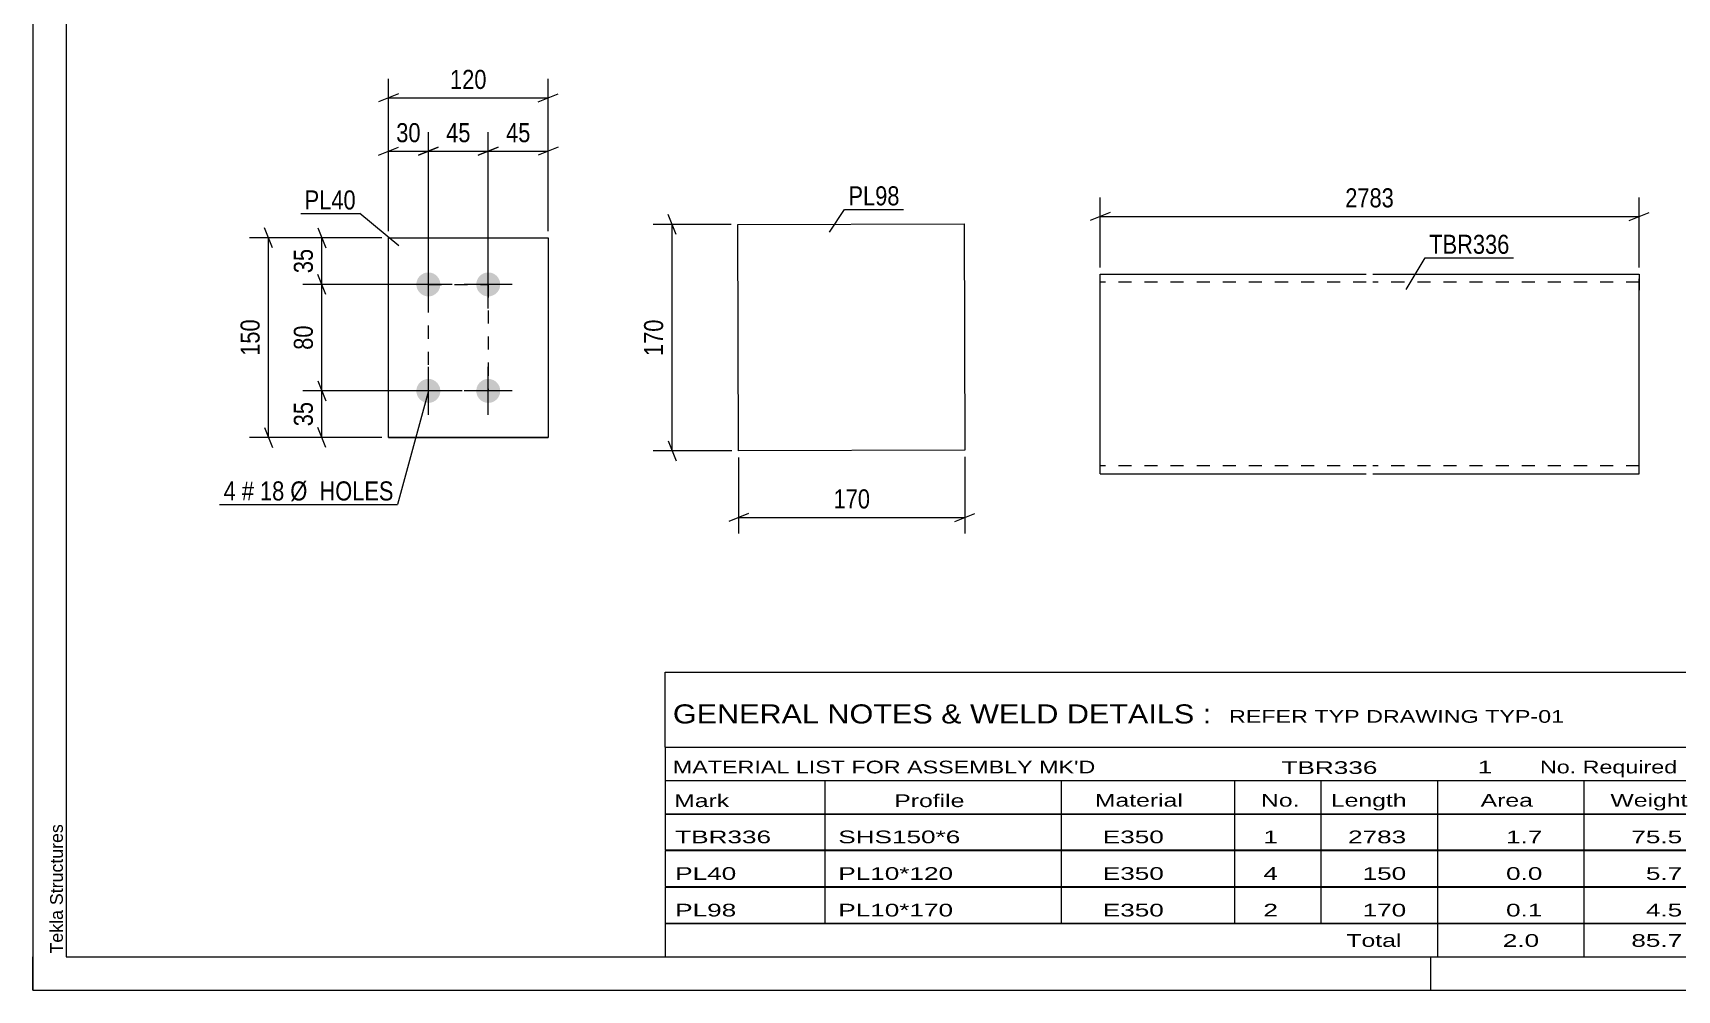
# Model space of a CAD drawing. Header units: millimetres. Extents: x 0 to 420, y 0 to 297.
# Drawn here: x 0 to 247, y 0 to 143.8 of the extents above; entities that cross this region are included whole.
import ezdxf

# ---------------------------------------------------------------- set-up
doc = ezdxf.new("R2010")
doc.units = ezdxf.units.MM
doc.linetypes.add('DXK_LINE_DOT2', pattern=[3.9198, 1.9599, -1.9599])
doc.styles.add('Arial', font='ARIAL.TTF', dxfattribs={"height": 0.2})
doc.styles.add('Arial Narrow', font='ARIALN.TTF', dxfattribs={"height": 0.2})

# ---------------------------------------------------------------- blocks, each defined once
blk = doc.blocks.new('Unknown-581591134-1127')
at = {"color": 5, "linetype": 'Continuous'}
for p, q in [((0, 297), (0, 0)), ((5, 292), (5, 5)), ((0, 0), (0, 5)), ((5, 5), (415, 5)), ((210, 0), (210, 5)), ((0, 0), (420, 0))]:
    blk.add_line(p, q, dxfattribs=at)
at = {"color": 174, "linetype": 'Continuous', "style": 'Arial'}
blk.add_text('Tekla Structures', height=1.9102, rotation=90, dxfattribs=at).set_placement((4.5, 5.5))
blk = doc.blocks.new('Bolt-581591134-2103 - 2040')
at = {"linetype": 'Continuous'}
for points in [[(59.41, 104.21), (59.04, 104.25), (58.68, 104.37), (58.36, 104.56), (58.08, 104.81), (57.85, 105.11), (57.7, 105.46), (57.62, 105.83), (57.62, 106.2), (57.7, 106.57), (57.85, 106.91), (58.08, 107.22), (58.36, 107.47), (58.68, 107.66), (59.04, 107.78), (59.41, 107.81), (59.79, 107.78), (60.15, 107.66), (60.47, 107.47), (60.75, 107.22), (60.97, 106.91), (61.13, 106.57), (61.2, 106.2), (61.2, 105.83), (61.13, 105.46), (60.97, 105.11), (60.75, 104.81), (60.47, 104.56), (60.15, 104.37), (59.79, 104.25)], [(68.41, 104.21), (68.04, 104.25), (67.68, 104.37), (67.36, 104.56), (67.08, 104.81), (66.85, 105.11), (66.7, 105.46), (66.62, 105.83), (66.62, 106.2), (66.7, 106.57), (66.85, 106.91), (67.08, 107.22), (67.36, 107.47), (67.68, 107.66), (68.04, 107.78), (68.41, 107.81), (68.79, 107.78), (69.15, 107.66), (69.47, 107.47), (69.75, 107.22), (69.97, 106.91), (70.13, 106.57), (70.2, 106.2), (70.2, 105.83), (70.13, 105.46), (69.97, 105.11), (69.75, 104.81), (69.47, 104.56), (69.15, 104.37), (68.79, 104.25)], [(59.41, 88.21), (59.04, 88.25), (58.68, 88.37), (58.36, 88.56), (58.08, 88.81), (57.85, 89.11), (57.7, 89.46), (57.62, 89.83), (57.62, 90.2), (57.7, 90.57), (57.85, 90.91), (58.08, 91.22), (58.36, 91.47), (58.68, 91.66), (59.04, 91.78), (59.41, 91.81), (59.79, 91.78), (60.15, 91.66), (60.47, 91.47), (60.75, 91.22), (60.97, 90.91), (61.13, 90.57), (61.2, 90.2), (61.2, 89.83), (61.13, 89.46), (60.97, 89.11), (60.75, 88.81), (60.47, 88.56), (60.15, 88.37), (59.79, 88.25)], [(68.41, 88.21), (68.04, 88.25), (67.68, 88.37), (67.36, 88.56), (67.08, 88.81), (66.85, 89.11), (66.7, 89.46), (66.62, 89.83), (66.62, 90.2), (66.7, 90.57), (66.85, 90.91), (67.08, 91.22), (67.36, 91.47), (67.68, 91.66), (68.04, 91.78), (68.41, 91.81), (68.79, 91.78), (69.15, 91.66), (69.47, 91.47), (69.75, 91.22), (69.97, 90.91), (70.13, 90.57), (70.2, 90.2), (70.2, 89.83), (70.13, 89.46), (69.97, 89.11), (69.75, 88.81), (69.47, 88.56), (69.15, 88.37), (68.79, 88.25)]]:
    blk.add_hatch(color=1, dxfattribs=at).paths.add_polyline_path(points)
at = {"color": 1, "linetype": 'Continuous'}
for p, q in [((59.41, 102.42), (59.41, 109.62)), ((68.41, 102.42), (68.41, 109.62)), ((63.01, 106.02), (55.81, 106.02)), ((72.01, 106.02), (64.81, 106.02)), ((59.41, 86.42), (59.41, 93.62)), ((68.41, 86.42), (68.41, 93.62)), ((63.01, 90.02), (55.81, 90.02)), ((72.01, 90.02), (64.81, 90.02))]:
    blk.add_line(p, q, dxfattribs=at)
blk = doc.blocks.new('Part-581591134-2108 - 2040')
at = {"color": 2, "linetype": 'Continuous'}
for p, q in [((53.41, 113.01), (77.41, 113.01)), ((53.41, 83.01), (53.41, 113.01)), ((77.41, 113.01), (77.41, 83.01)), ((53.41, 83.01), (77.41, 83.01)), ((77.41, 83.01), (53.41, 83.01)), ((53.41, 83.01), (53.41, 83.01))]:
    blk.add_line(p, q, dxfattribs=at)
at = {"color": 7, "linetype": 'DXK_LINE_DOT2'}
for p in [(53.41, 113.01), (77.41, 113.01)]:
    blk.add_line(p, (77.41, 113.01), dxfattribs=at)
blk = doc.blocks.new('Part-581591134-2231 - 2225')
at = {"color": 2, "linetype": 'Continuous'}
for p, q in [((105.91, 115), (139.91, 115.13)), ((106.03, 81.01), (105.91, 115)), ((139.91, 115.13), (140.03, 81.13)), ((140.03, 81.13), (106.03, 81.01))]:
    blk.add_line(p, q, dxfattribs=at)
blk = doc.blocks.new('Part-581591134-2256 - 2248')
at = {"color": 2, "linetype": 'Continuous'}
for p, q in [((160.32, 77.72), (160.32, 107.54)), ((160.32, 107.54), (200.32, 107.54)), ((201.32, 107.54), (241.32, 107.54)), ((241.32, 107.54), (241.32, 107.36)), ((241.32, 107.36), (241.32, 105.14)), ((241.32, 77.54), (241.32, 105.14)), ((160.32, 77.54), (160.32, 77.72)), ((160.32, 77.54), (200.32, 77.54)), ((201.32, 77.54), (241.32, 77.54))]:
    blk.add_line(p, q, dxfattribs=at)
at = {"color": 7, "linetype": 'DXK_LINE_DOT2'}
for p, q in [((200.32, 106.34), (160.32, 106.34)), ((241.32, 106.34), (201.32, 106.34)), ((241.32, 105.14), (241.32, 106.84)), ((160.32, 78.74), (160.32, 78.83)), ((200.32, 78.74), (160.32, 78.74)), ((241.32, 78.74), (201.32, 78.74)), ((241.32, 78.74), (241.32, 78.83))]:
    blk.add_line(p, q, dxfattribs=at)
blk = doc.blocks.new('Rectangle-581591134-2210 - 2040')
at = {"color": 1, "linetype": 'DXK_LINE_DOT2'}
blk.add_lwpolyline([(59.41, 106.02), (68.41, 106.02), (68.41, 90.02), (59.41, 90.02), (59.41, 106.02)], close=True, dxfattribs=at)
blk = doc.blocks.new('StraightDimension-581591134-2133 - 2040')
at = {"color": 7, "linetype": 'Continuous'}
for p, q in [((59.41, 107.02), (59.41, 128.88)), ((68.41, 107.02), (68.41, 128.88)), ((57.91, 125.43), (60.91, 126.63)), ((59.41, 126.03), (68.41, 126.03)), ((69.91, 126.63), (66.91, 125.43))]:
    blk.add_line(p, q, dxfattribs=at)
at = {"color": 0}
blk.add_wipeout([(66.34, 126.78), (66.34, 130.98), (61.49, 130.98), (61.49, 126.78)], dxfattribs=at)
at = {"color": 3, "style": 'Arial Narrow'}
blk.add_text('45', height=2.863, dxfattribs=at).set_placement((62.09, 127.38))
blk = doc.blocks.new('StraightDimension-581591134-2165 - 2040')
at = {"color": 7, "linetype": 'Continuous'}
for p, q in [((42.81, 91.52), (44.01, 88.52)), ((58.41, 90.02), (40.56, 90.02)), ((43.41, 83.03), (43.41, 90.02)), ((44.01, 81.53), (42.81, 84.53)), ((52.41, 83.03), (40.56, 83.03))]:
    blk.add_line(p, q, dxfattribs=at)
at = {"color": 0}
blk.add_wipeout([(42.66, 88.95), (38.46, 88.95), (38.46, 84.1), (42.66, 84.1)], dxfattribs=at)
at = {"color": 3, "style": 'Arial Narrow'}
blk.add_text('35', height=2.863, rotation=90.0002, dxfattribs=at).set_placement((42.06, 84.7))
blk = doc.blocks.new('StraightDimension-581591134-2123 - 2040')
at = {"color": 7, "linetype": 'Continuous'}
for p, q in [((53.41, 114.03), (53.41, 128.88)), ((59.41, 107.02), (59.41, 128.88)), ((51.91, 125.43), (54.91, 126.63)), ((53.41, 126.03), (59.41, 126.03)), ((60.91, 126.63), (57.91, 125.43))]:
    blk.add_line(p, q, dxfattribs=at)
at = {"color": 0}
blk.add_wipeout([(58.84, 126.78), (58.84, 130.98), (53.99, 130.98), (53.99, 126.78)], dxfattribs=at)
at = {"color": 3, "style": 'Arial Narrow'}
blk.add_text('30', height=2.863, dxfattribs=at).set_placement((54.59, 127.38))
blk = doc.blocks.new('StraightDimension-581591134-2112 - 2040')
at = {"color": 7, "linetype": 'Continuous'}
for p, q in [((53.41, 114.03), (53.41, 136.88)), ((77.41, 114.03), (77.41, 136.88)), ((54.91, 134.63), (51.91, 133.43)), ((53.41, 134.03), (77.41, 134.03)), ((75.91, 133.43), (78.91, 134.63))]:
    blk.add_line(p, q, dxfattribs=at)
at = {"color": 0}
blk.add_wipeout([(68.76, 134.78), (68.76, 138.98), (62.07, 138.98), (62.07, 134.78)], dxfattribs=at)
at = {"color": 3, "style": 'Arial Narrow'}
blk.add_text('120', height=2.863, dxfattribs=at).set_placement((62.67, 135.38))
blk = doc.blocks.new('StraightDimension-581591134-2143 - 2040')
at = {"color": 7, "linetype": 'Continuous'}
for p, q in [((68.41, 107.02), (68.41, 128.88)), ((77.41, 114.03), (77.41, 128.88)), ((66.91, 125.43), (69.91, 126.63)), ((68.41, 126.03), (77.41, 126.03)), ((78.91, 126.63), (75.91, 125.43))]:
    blk.add_line(p, q, dxfattribs=at)
at = {"color": 0}
blk.add_wipeout([(75.34, 126.78), (75.34, 130.98), (70.49, 130.98), (70.49, 126.78)], dxfattribs=at)
at = {"color": 3, "style": 'Arial Narrow'}
blk.add_text('45', height=2.863, dxfattribs=at).set_placement((71.09, 127.38))
blk = doc.blocks.new('StraightDimension-581591134-2154 - 2040')
at = {"color": 7, "linetype": 'Continuous'}
for p, q in [((36.01, 111.53), (34.81, 114.53)), ((52.41, 113.03), (32.56, 113.03)), ((35.41, 83.03), (35.41, 113.03)), ((34.81, 84.53), (36.01, 81.53)), ((52.41, 83.03), (32.56, 83.03))]:
    blk.add_line(p, q, dxfattribs=at)
at = {"color": 0}
blk.add_wipeout([(34.66, 101.37), (30.46, 101.37), (30.46, 94.69), (34.66, 94.69)], dxfattribs=at)
at = {"color": 3, "style": 'Arial Narrow'}
blk.add_text('150', height=2.863, rotation=90.0002, dxfattribs=at).set_placement((34.06, 95.29))
blk = doc.blocks.new('StraightDimension-581591134-2181 - 2040')
at = {"color": 7, "linetype": 'Continuous'}
for p, q in [((44.01, 104.52), (42.81, 107.52)), ((58.41, 106.02), (40.56, 106.02)), ((43.41, 90.02), (43.41, 106.02)), ((42.81, 91.52), (44.01, 88.52)), ((58.41, 90.02), (40.56, 90.02))]:
    blk.add_line(p, q, dxfattribs=at)
at = {"color": 0}
blk.add_wipeout([(42.66, 100.45), (38.46, 100.45), (38.46, 95.59), (42.66, 95.59)], dxfattribs=at)
at = {"color": 3, "style": 'Arial Narrow'}
blk.add_text('80', height=2.863, rotation=90.0002, dxfattribs=at).set_placement((42.06, 96.19))
blk = doc.blocks.new('StraightDimension-581591134-2194 - 2040')
at = {"color": 7, "linetype": 'Continuous'}
for p, q in [((42.81, 114.53), (44.01, 111.53)), ((52.41, 113.03), (40.56, 113.03)), ((43.41, 106.02), (43.41, 113.03)), ((44.01, 104.52), (42.81, 107.52)), ((58.41, 106.02), (40.56, 106.02))]:
    blk.add_line(p, q, dxfattribs=at)
at = {"color": 0}
blk.add_wipeout([(42.66, 111.95), (38.46, 111.95), (38.46, 107.1), (42.66, 107.1)], dxfattribs=at)
at = {"color": 3, "style": 'Arial Narrow'}
blk.add_text('35', height=2.863, rotation=90.0002, dxfattribs=at).set_placement((42.06, 107.7))
blk = doc.blocks.new('StraightDimension-581591134-2233 - 2225')
at = {"color": 7, "linetype": 'Continuous'}
for p, q in [((96.63, 113.5), (95.43, 116.5)), ((104.91, 115), (93.18, 115)), ((96.03, 81.01), (96.03, 115)), ((95.43, 82.51), (96.63, 79.51)), ((105.03, 81.01), (93.18, 81.01))]:
    blk.add_line(p, q, dxfattribs=at)
at = {"color": 0}
blk.add_wipeout([(95.28, 101.35), (91.08, 101.35), (91.08, 94.66), (95.28, 94.66)], dxfattribs=at)
at = {"color": 3, "style": 'Arial Narrow'}
blk.add_text('170', height=2.863, rotation=90.0002, dxfattribs=at).set_placement((94.68, 95.26))
blk = doc.blocks.new('StraightDimension-581591134-2240 - 2225')
at = {"color": 7, "linetype": 'Continuous'}
for p, q in [((106.03, 80.01), (106.03, 68.61)), ((140.03, 80.13), (140.03, 68.61)), ((107.53, 71.61), (104.53, 70.41)), ((106.03, 71.01), (140.03, 71.01)), ((138.53, 70.41), (141.53, 71.61))]:
    blk.add_line(p, q, dxfattribs=at)
at = {"color": 0}
blk.add_wipeout([(126.37, 71.76), (126.37, 75.96), (119.69, 75.96), (119.69, 71.76)], dxfattribs=at)
at = {"color": 3, "style": 'Arial Narrow'}
blk.add_text('170', height=2.863, dxfattribs=at).set_placement((120.29, 72.36))
blk = doc.blocks.new('StraightDimension-581591134-2261 - 2248')
at = {"color": 7, "linetype": 'Continuous'}
for p, q in [((160.32, 108.54), (160.32, 119.09)), ((241.32, 108.54), (241.32, 119.09)), ((161.82, 116.84), (158.82, 115.64)), ((160.32, 116.24), (241.32, 116.24)), ((239.82, 115.64), (242.82, 116.84))]:
    blk.add_line(p, q, dxfattribs=at)
at = {"color": 0}
blk.add_wipeout([(205.07, 116.99), (205.07, 121.19), (196.56, 121.19), (196.56, 116.99)], dxfattribs=at)
at = {"color": 3, "style": 'Arial Narrow'}
blk.add_text('2783', height=2.863, dxfattribs=at).set_placement((197.16, 117.59))
blk = doc.blocks.new('Unknown-581591134-3196')
at = {"color": 7, "linetype": 'Continuous'}
for p, q in [((95, 47.75), (255, 47.75)), ((95, 36.5), (95, 47.75)), ((255, 47.75), (255, 36.5)), ((95, 36.5), (255, 36.5)), ((95, 36.5), (95, 31.5)), ((255, 36.5), (255, 31.5)), ((95, 31.5), (255, 31.5)), ((95, 31.5), (95, 26.5)), ((119, 31.5), (119, 26.5)), ((154.5, 31.5), (154.5, 26.5)), ((180.5, 31.5), (180.5, 26.5)), ((193.5, 31.5), (193.5, 26.5)), ((211, 31.5), (211, 26.5)), ((233, 31.5), (233, 26.5)), ((255, 31.5), (255, 26.5)), ((95, 26.5), (255, 26.5)), ((95, 26.45), (95, 21.05)), ((95, 26.45), (255, 26.45)), ((119, 26.5), (119, 21)), ((154.5, 26.5), (154.5, 21)), ((180.5, 26.5), (180.5, 21)), ((193.5, 26.5), (193.5, 21)), ((211, 26.5), (211, 21)), ((233, 26.5), (233, 21)), ((255, 26.45), (255, 21.05)), ((95, 21.05), (255, 21.05)), ((95, 20.95), (95, 15.55)), ((95, 20.95), (255, 20.95)), ((119, 21), (119, 15.5)), ((154.5, 21), (154.5, 15.5)), ((180.5, 21), (180.5, 15.5)), ((193.5, 21), (193.5, 15.5)), ((211, 21), (211, 15.5)), ((233, 21), (233, 15.5)), ((255, 20.95), (255, 15.55)), ((95, 15.55), (255, 15.55)), ((95, 15.45), (95, 10.05)), ((95, 15.45), (255, 15.45)), ((119, 15.5), (119, 10)), ((154.5, 15.5), (154.5, 10)), ((180.5, 15.5), (180.5, 10)), ((193.5, 15.5), (193.5, 10)), ((211, 15.5), (211, 10)), ((233, 15.5), (233, 10)), ((255, 15.45), (255, 10.05)), ((95, 10.05), (255, 10.05)), ((95, 10), (255, 10)), ((95, 10), (95, 5)), ((211, 10), (211, 5)), ((233, 10), (233, 5)), ((255, 10), (255, 5)), ((95, 5), (255, 5))]:
    blk.add_line(p, q, dxfattribs=at)
at = {"color": 7, "style": 'Arial Narrow'}
for s, height, width, p in [('GENERAL NOTES & WELD DETAILS :', 2.8633, 1.4, (96.15, 40.06)), ('REFER TYP DRAWING TYP-01', 1.9089, 1.6, (179.7, 40.16)), ("MATERIAL LIST FOR ASSEMBLY MK'D", 1.9089, 1.6, (96.15, 32.56)), ('TBR336', 1.909, 1.794707, (187.59, 32.47)), ('1', 1.91, 1.794707, (217.08, 32.56)), ('No. Required', 1.9089, 1.6, (226.41, 32.56)), ('Mark', 1.909, 1.7, (96.34, 27.5)), ('Profile', 1.909, 1.7, (129.41, 27.5)), ('Material', 1.909, 1.7, (159.54, 27.56)), ('No.', 1.909, 1.7, (184.5, 27.56)), ('Length', 1.909, 1.7, (195, 27.56)), ('Area', 1.909, 1.7, (217.5, 27.56)), ('Weight', 1.909, 1.7, (237, 27.56))]:
    blk.add_text(s, height=height, dxfattribs=dict(at, width=width)).set_placement(p)
at = {"color": 7, "linetype": 'Continuous', "style": 'Arial Narrow'}
for s, height, width, p in [('TBR336', 1.909, 1.794707, (96.5, 22.06)), ('SHS150*6', 1.909, 1.794707, (121, 22.06)), ('E350', 1.909, 1.794707, (160.74, 22.06)), ('1', 1.91, 1.794707, (184.86, 22.06)), ('2783', 1.909, 1.794707, (197.58, 22.06)), ('1.7', 1.909, 1.794707, (221.32, 22.06)), ('75.5', 1.909, 1.794707, (240.14, 22.06)), ('PL40', 1.909, 1.794707, (96.5, 16.56)), ('PL10*120', 1.909, 1.794707, (121, 16.56)), ('E350', 1.909, 1.794707, (160.74, 16.56)), ('4', 1.91, 1.794707, (184.86, 16.56)), ('150', 1.909, 1.794707, (199.77, 16.56)), ('0.0', 1.909, 1.794707, (221.32, 16.56)), ('5.7', 1.909, 1.794707, (242.33, 16.56)), ('PL98', 1.909, 1.794707, (96.5, 11.06)), ('PL10*170', 1.909, 1.794707, (121, 11.06)), ('E350', 1.909, 1.794707, (160.74, 11.06)), ('2', 1.91, 1.794707, (184.86, 11.06)), ('170', 1.909, 1.794707, (199.77, 11.06)), ('0.1', 1.909, 1.794707, (221.32, 11.06)), ('4.5', 1.909, 1.794707, (242.33, 11.06)), ('Total', 1.909, 1.7, (197.33, 6.5)), ('2.0', 1.909, 1.794707, (220.83, 6.5)), ('85.7', 1.909, 1.794707, (240.14, 6.5))]:
    blk.add_text(s, height=height, dxfattribs=dict(at, width=width)).set_placement(p)
blk = doc.blocks.new('Mark-581591134-2099 - 2040')
at = {"color": 0}
blk.add_wipeout([(30.49, 73.56), (30.49, 76.56), (28.66, 76.56), (28.66, 73.56)], dxfattribs=at)
blk.add_wipeout([(30.49, 73.56), (30.49, 76.56), (28.66, 76.56), (28.66, 73.56)], dxfattribs=at)
blk.add_wipeout([(33.22, 73.56), (33.22, 76.56), (31.39, 76.56), (31.39, 73.56)], dxfattribs=at)
blk.add_wipeout([(33.22, 73.56), (33.22, 76.56), (31.39, 76.56), (31.39, 73.56)], dxfattribs=at)
at = {"color": 3, "style": 'Arial Narrow'}
blk.add_text('4', height=2.86, dxfattribs=at).set_placement((28.66, 73.56))
at = {"color": 0}
blk.add_wipeout([(37.78, 73.56), (37.78, 76.56), (34.12, 76.56), (34.12, 73.56)], dxfattribs=at)
blk.add_wipeout([(37.78, 73.56), (37.78, 76.56), (34.12, 76.56), (34.12, 73.56)], dxfattribs=at)
at = {"color": 3, "style": 'Arial Narrow'}
blk.add_text('#', height=2.86, dxfattribs=at).set_placement((31.39, 73.56))
at = {"color": 0}
blk.add_wipeout([(54.2, 73.56), (54.2, 76.56), (38.68, 76.56), (38.68, 73.56)], dxfattribs=at)
blk.add_wipeout([(54.2, 73.56), (54.2, 76.56), (38.68, 76.56), (38.68, 73.56)], dxfattribs=at)
at = {"color": 7, "linetype": 'Continuous'}
for p in [(59.41, 90.01), (28.06, 72.96)]:
    blk.add_line(p, (54.8, 72.96), dxfattribs=at)
at = {"color": 3, "style": 'Arial Narrow'}
for s, p in [('18', (34.12, 73.56)), ('Ø  HOLES', (38.68, 73.56))]:
    blk.add_text(s, height=2.863, dxfattribs=at).set_placement(p)
blk = doc.blocks.new('Mark-581591134-2104 - 2040')
at = {"color": 0}
blk.add_wipeout([(48.51, 117.27), (48.51, 120.27), (40.83, 120.27), (40.83, 117.27)], dxfattribs=at)
blk.add_wipeout([(48.51, 117.27), (48.51, 120.27), (40.83, 120.27), (40.83, 117.27)], dxfattribs=at)
at = {"color": 30, "linetype": 'Continuous'}
for p in [(40.23, 116.67), (55, 111.82)]:
    blk.add_line(p, (49.11, 116.67), dxfattribs=at)
at = {"color": 3, "style": 'Arial Narrow'}
blk.add_text('PL40', height=2.863, dxfattribs=at).set_placement((40.83, 117.27))
blk = doc.blocks.new('Mark-581591134-2227 - 2225')
at = {"color": 0}
blk.add_wipeout([(130.21, 117.89), (130.21, 120.89), (122.53, 120.89), (122.53, 117.89)], dxfattribs=at)
blk.add_wipeout([(130.21, 117.89), (130.21, 120.89), (122.53, 120.89), (122.53, 117.89)], dxfattribs=at)
at = {"color": 30, "linetype": 'Continuous'}
for p, q in [((119.7, 113.86), (121.93, 117.29)), ((121.93, 117.29), (130.81, 117.29))]:
    blk.add_line(p, q, dxfattribs=at)
at = {"color": 3, "style": 'Arial Narrow'}
blk.add_text('PL98', height=2.863, dxfattribs=at).set_placement((122.53, 117.89))
blk = doc.blocks.new('Mark-581591134-2252 - 2248')
at = {"color": 0}
blk.add_wipeout([(221.84, 110.61), (221.84, 113.61), (209.78, 113.61), (209.78, 110.61)], dxfattribs=at)
blk.add_wipeout([(221.84, 110.61), (221.84, 113.61), (209.78, 113.61), (209.78, 110.61)], dxfattribs=at)
at = {"color": 30, "linetype": 'Continuous'}
for p, q in [((206.33, 105.25), (209.18, 110.01)), ((209.18, 110.01), (222.44, 110.01))]:
    blk.add_line(p, q, dxfattribs=at)
at = {"color": 3, "style": 'Arial Narrow'}
blk.add_text('TBR336', height=2.863, dxfattribs=at).set_placement((209.78, 110.61))

msp = doc.modelspace()

# ---------------------------------------------------------------- block references
for name in ['Unknown-581591134-1127', 'Part-581591134-2231 - 2225', 'Part-581591134-2108 - 2040', 'Bolt-581591134-2103 - 2040', 'Part-581591134-2256 - 2248', 'Rectangle-581591134-2210 - 2040', 'Unknown-581591134-3196']:
    msp.add_blockref(name, (0, 0))

# ---------------------------------------------------------------- next in the draw order: block references
for name in ['StraightDimension-581591134-2133 - 2040', 'StraightDimension-581591134-2261 - 2248', 'Mark-581591134-2227 - 2225', 'StraightDimension-581591134-2233 - 2225', 'StraightDimension-581591134-2165 - 2040']:
    msp.add_blockref(name, (0, 0))

# ---------------------------------------------------------------- next in the draw order: block references
for name in ['StraightDimension-581591134-2123 - 2040', 'Mark-581591134-2252 - 2248', 'StraightDimension-581591134-2240 - 2225']:
    msp.add_blockref(name, (0, 0))

# ---------------------------------------------------------------- next in the draw order: block references
msp.add_blockref('StraightDimension-581591134-2112 - 2040', (0, 0))

# ---------------------------------------------------------------- next in the draw order: block references
for name in ['StraightDimension-581591134-2143 - 2040', 'StraightDimension-581591134-2154 - 2040']:
    msp.add_blockref(name, (0, 0))

# ---------------------------------------------------------------- next in the draw order: block references
msp.add_blockref('StraightDimension-581591134-2181 - 2040', (0, 0))

# ---------------------------------------------------------------- next in the draw order: block references
for name in ['StraightDimension-581591134-2194 - 2040', 'Mark-581591134-2099 - 2040']:
    msp.add_blockref(name, (0, 0))

# ---------------------------------------------------------------- next in the draw order: block references
msp.add_blockref('Mark-581591134-2104 - 2040', (0, 0))

doc.saveas('drawing.dxf')
